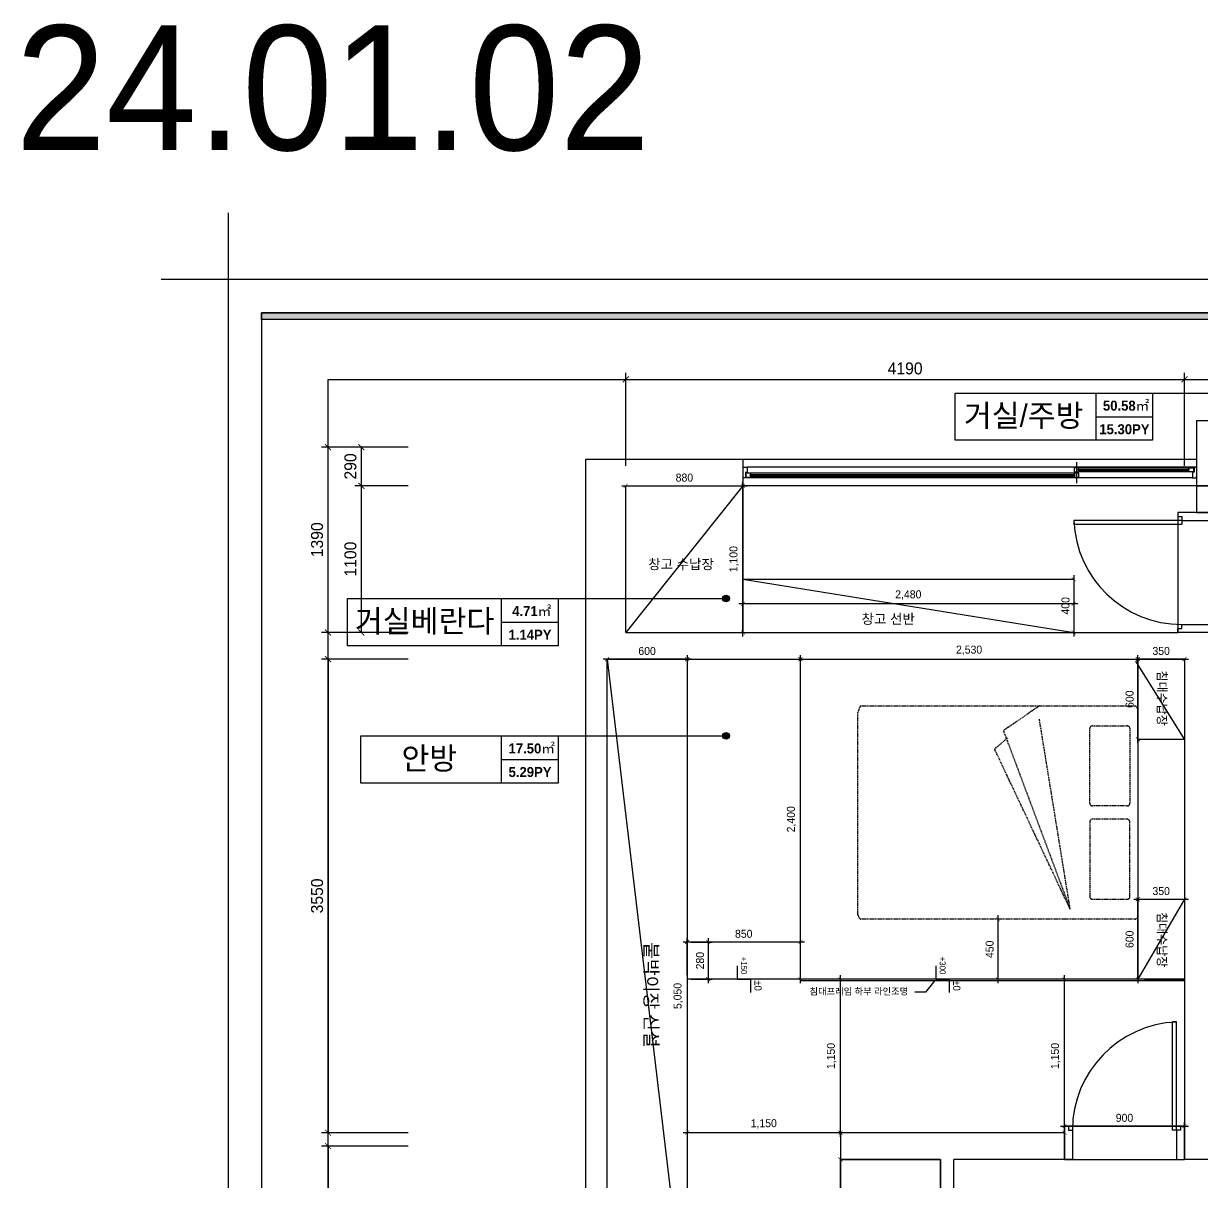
# Model space of a CAD drawing. Header units: millimetres. Extents: x -551172 to 232469, y -3435 to 261611.
# Drawn here: x 138586 to 147426, y 87283 to 95970 of the extents above; entities that cross this region are included whole.
import ezdxf
from ezdxf.enums import TextEntityAlignment as Align

# ---------------------------------------------------------------- set-up
doc = ezdxf.new("R2010")
doc.units = ezdxf.units.MM
doc.header["$LTSCALE"] = 10
doc.header["$PDMODE"] = 3
doc.linetypes.add('DH-HID2', pattern=[1.2, 0.8, -0.4])
doc.layers.get('DEFPOINTS').update_dxf_attribs({"color": 248})
for name, color, linetype in [('0-ELC TEXT', 7, 'Continuous'), ('03-TEXT', 3, 'Continuous'), ('06-FUR', 6, 'Continuous'), ('07-DIM WAL', 5, 'Continuous'), ('3.기호.계단선', 30, 'Continuous'), ('F-SYM', 7, 'Continuous'), ('FORM(YOURNAME)-11', 1, 'Continuous'), ('FU-FURM', 251, 'DH-HID2'), ('도면층2', 2, 'Continuous'), ('도면층4', 4, 'Continuous'), ('도면층5', 5, 'Continuous')]:
    doc.layers.add(name, color=color, linetype=linetype)
doc.styles.add('HY 울릉도 L', font='')
doc.styles.add('YOURNAME', font='HY울릉도M.TTF')
doc.styles.add('넥슨고딕', font='NEXONLv1GothicBold.ttf')
doc.styles.add('코레일둥고', font='Korail_Round_Gothic_Medium.ttf')
doc.styles.get('HY 울릉도 L').set_extended_font_data('HY울릉도L')
doc.dimstyles.new('30', dxfattribs={"dimscale": 30, "dimtxt": 2, "dimasz": 1, "dimexe": 1, "dimexo": 1, "dimgap": 1, "dimtad": 1, "dimdec": 0, "dimrnd": 0.05, "dimdsep": 46, "dimlunit": 6, "dimtxsty": 'HY 울릉도 L', "dimblk": 'ARCHTICK', "dimcen": 2.5, "dimdle": 1, "dimclrd": 133, "dimclre": 133, "dimclrt": 30, "dimadec": 0, "dimazin": 0, "dimtfac": 1, "dimtdec": 0, "dimtix": 1, "dimtmove": 2, "dimatfit": 3, "dimldrblk": 'ARCHTICK', "dimfxl": 1, "dimlwd": -1, "dimlwe": -1, "dimarcsym": 0})
doc.dimstyles.new('YOURNAME-50', dxfattribs={"dimscale": 50, "dimtxt": 1.8, "dimasz": 0.9, "dimexe": 1, "dimexo": 3, "dimgap": 0.7, "dimtad": 1, "dimdec": 0, "dimzin": 0, "dimdsep": 46, "dimtxsty": 'YOURNAME', "dimblk": 'ARCHTICK', "dimcen": 0, "dimclrd": 1, "dimclre": 1, "dimclrt": 7, "dimadec": 0, "dimazin": 0, "dimtfac": 1, "dimtdec": 0, "dimtix": 1, "dimtmove": 2, "dimatfit": 3, "dimldrblk": 'ARCHTICK', "dimfxl": 1, "dimtolj": 1, "dimtzin": 0, "dimarcsym": 0})

# ---------------------------------------------------------------- blocks, each defined once
blk = doc.blocks.new('FORM-PLAN')
at = {"layer": 'FORM(YOURNAME)-11'}
h = blk.add_hatch(color=256, dxfattribs=at)
h.dxf.hatch_style = 1
h.paths.add_polyline_path([(-71444, 55115), (10556, 55115), (10556, 54915), (-71444, 54915)])
h.paths.add_polyline_path([(-71444, -2085), (10556, -2085), (10556, -2285), (-71444, -2285)])
at = {"layer": 'DEFPOINTS', "color": 1}
blk.add_lwpolyline([(-72444, 58115), (-72444, 56115), (-74444, 56115)], dxfattribs=at)
at = {"layer": 'DEFPOINTS', "color": 158}
for points in [[(-71444, -2285), (10556, -2285), (10556, 55115), (-71444, 55115)], [(-69444, 53115), (-64, 53115), (-64, 1215), (-69444, 1215)]]:
    blk.add_lwpolyline(points, close=True, dxfattribs=at)
at = {"layer": 'FORM(YOURNAME)-11', "color": 250}
blk.add_lwpolyline([(-72444, -3285), (11556, -3285), (11556, 56115), (-72444, 56115)], close=True, dxfattribs=at)
at = {"layer": 'FORM(YOURNAME)-11'}
blk.add_lwpolyline([(-71444, 55115), (10556, 55115), (10556, 54915), (-71444, 54915)], close=True, dxfattribs=at)
at = {"layer": 'FORM(YOURNAME)-11', "color": 3, "style": 'YOURNAME'}
for tag, height, p in [('1', 450, (9905, 18188)), ('2', 450, (9905, 17544)), ('3', 450, (9905, 16257)), ('4', 450, (9905, 14326)), ('5', 515, (9905, 12009)), ('6', 515, (9905, 9757)), ('7', 515, (9905, 7504)), ('8', 515, (9905, 5252)), ('9', 515, (9905, 2999)), ('10', 515, (5655, 811)), ('11', 515, (9905, 747)), ('12', 515, (5655, -1441)), ('13', 515, (9905, -1441))]:
    blk.add_attdef(tag, text='', height=height, dxfattribs=at).set_placement(p, align=Align.MIDDLE_RIGHT)
blk = doc.blocks.new('_ArchTick')
at = {"color": 0, "linetype": 'ByBlock', "const_width": 0.15}
blk.add_lwpolyline([(-0.5, -0.5), (0.5, 0.5)], dxfattribs=at)
blk = doc.blocks.new('*D479')
at = {"layer": '07-DIM WAL', "color": 1, "lineweight": -2, "transparency": 16777216}
for p, q in [((143101.4, 92655.3), (143101.4, 93352.8)), ((147291.4, 92655.3), (147291.4, 93352.8)), ((143101.4, 93302.8), (147291.4, 93302.8))]:
    blk.add_line(p, q, dxfattribs=at)
at = {"layer": 'DEFPOINTS', "color": 0, "transparency": 16777216}
for p in [(147291.4, 93302.8), (143101.4, 92505.3), (147291.4, 92505.3)]:
    blk.add_point(p, dxfattribs=at)
at = {"layer": '07-DIM WAL', "color": 1, "lineweight": -2, "transparency": 16777216, "xscale": 45, "yscale": 45, "zscale": 45, "rotation": 180}
blk.add_blockref('_ArchTick', (143101.4, 93302.8), dxfattribs=at)
at = {"layer": '07-DIM WAL', "color": 1, "lineweight": -2, "transparency": 16777216, "xscale": 45, "yscale": 45, "zscale": 45}
blk.add_blockref('_ArchTick', (147291.4, 93302.8), dxfattribs=at)
at = {"layer": '07-DIM WAL', "color": 7, "transparency": 16777216, "insert": (145196.4, 93384.7), "char_height": 90, "attachment_point": 5, "style": 'YOURNAME'}
blk.add_mtext('\\A1;4190', dxfattribs=at)
blk = doc.blocks.new('*D482')
at = {"layer": '07-DIM WAL', "color": 1, "lineweight": -2, "transparency": 16777216}
for p, q in [((141468.9, 92795.3), (140818.9, 92795.3)), ((140868.9, 91405.3), (140868.9, 92795.3)), ((141468.9, 91405.3), (140818.9, 91405.3))]:
    blk.add_line(p, q, dxfattribs=at)
at = {"layer": 'DEFPOINTS', "color": 0, "transparency": 16777216}
for p in [(140868.9, 92795.3), (141618.9, 92795.3), (141618.9, 91405.3)]:
    blk.add_point(p, dxfattribs=at)
at = {"layer": '07-DIM WAL', "color": 1, "lineweight": -2, "transparency": 16777216, "xscale": 45, "yscale": 45, "zscale": 45}
for p, rotation in [((140868.9, 92795.3), 90), ((140868.9, 91405.3), 270)]:
    blk.add_blockref('_ArchTick', p, dxfattribs=dict(at, rotation=rotation))
at = {"layer": '07-DIM WAL', "color": 7, "transparency": 16777216, "insert": (140787, 92100.3), "char_height": 90, "attachment_point": 5, "rotation": 90, "style": 'YOURNAME'}
blk.add_mtext('\\A1;1390', dxfattribs=at)
blk = doc.blocks.new('*D483')
at = {"layer": '07-DIM WAL', "color": 1, "lineweight": -2, "transparency": 16777216}
for p, q in [((141468.9, 92505.3), (141068.9, 92505.3)), ((141118.9, 91405.3), (141118.9, 92505.3)), ((141468.9, 91405.3), (141068.9, 91405.3))]:
    blk.add_line(p, q, dxfattribs=at)
at = {"layer": 'DEFPOINTS', "color": 0, "transparency": 16777216}
for p in [(141118.9, 92505.3), (141618.9, 92505.3), (141618.9, 91405.3)]:
    blk.add_point(p, dxfattribs=at)
at = {"layer": '07-DIM WAL', "color": 1, "lineweight": -2, "transparency": 16777216, "xscale": 45, "yscale": 45, "zscale": 45}
for p, rotation in [((141118.9, 92505.3), 90), ((141118.9, 91405.3), 270)]:
    blk.add_blockref('_ArchTick', p, dxfattribs=dict(at, rotation=rotation))
at = {"layer": '07-DIM WAL', "color": 7, "transparency": 16777216, "insert": (141037.1, 91955.3), "char_height": 90, "attachment_point": 5, "rotation": 90, "style": 'YOURNAME'}
blk.add_mtext('\\A1;1100', dxfattribs=at)
blk = doc.blocks.new('*D484')
at = {"layer": '07-DIM WAL', "color": 1, "lineweight": -2, "transparency": 16777216}
for p, q in [((141468.9, 92795.3), (141068.9, 92795.3)), ((141118.9, 92505.3), (141118.9, 92795.3)), ((141468.9, 92505.3), (141068.9, 92505.3))]:
    blk.add_line(p, q, dxfattribs=at)
at = {"layer": 'DEFPOINTS', "color": 0, "transparency": 16777216}
for p in [(141118.9, 92795.3), (141618.9, 92795.3), (141618.9, 92505.3)]:
    blk.add_point(p, dxfattribs=at)
at = {"layer": '07-DIM WAL', "color": 1, "lineweight": -2, "transparency": 16777216, "xscale": 45, "yscale": 45, "zscale": 45}
for p, rotation in [((141118.9, 92795.3), 90), ((141118.9, 92505.3), 270)]:
    blk.add_blockref('_ArchTick', p, dxfattribs=dict(at, rotation=rotation))
at = {"layer": '07-DIM WAL', "color": 7, "transparency": 16777216, "insert": (141037, 92650.3), "char_height": 90, "attachment_point": 5, "rotation": 90, "style": 'YOURNAME'}
blk.add_mtext('\\A1;290', dxfattribs=at)
blk = doc.blocks.new('*D485')
at = {"layer": '07-DIM WAL', "color": 1, "lineweight": -2, "transparency": 16777216}
for p, q in [((141468.9, 91205.3), (140818.9, 91205.3)), ((140868.9, 91205.3), (140868.9, 87655.3)), ((141468.9, 87655.3), (140818.9, 87655.3))]:
    blk.add_line(p, q, dxfattribs=at)
at = {"layer": 'DEFPOINTS', "color": 0, "transparency": 16777216}
for p in [(141618.9, 91205.3), (140868.9, 87655.3), (141618.9, 87655.3)]:
    blk.add_point(p, dxfattribs=at)
at = {"layer": '07-DIM WAL', "color": 1, "lineweight": -2, "transparency": 16777216, "xscale": 45, "yscale": 45, "zscale": 45}
for p, rotation in [((140868.9, 91205.3), 90), ((140868.9, 87655.3), 270)]:
    blk.add_blockref('_ArchTick', p, dxfattribs=dict(at, rotation=rotation))
at = {"layer": '07-DIM WAL', "color": 7, "transparency": 16777216, "insert": (140787.1, 89430.3), "char_height": 90, "attachment_point": 5, "rotation": 90, "style": 'YOURNAME'}
blk.add_mtext('\\A1;3550', dxfattribs=at)
blk = doc.blocks.new('*D486')
at = {"layer": '07-DIM WAL', "color": 1, "lineweight": -2, "transparency": 16777216}
for p, q in [((141468.9, 87555.3), (140818.9, 87555.3)), ((140868.9, 87555.3), (140868.9, 86155.3)), ((141468.9, 86155.3), (140818.9, 86155.3))]:
    blk.add_line(p, q, dxfattribs=at)
at = {"layer": 'DEFPOINTS', "color": 0, "transparency": 16777216}
for p in [(141618.9, 87555.3), (140868.9, 86155.3), (141618.9, 86155.3)]:
    blk.add_point(p, dxfattribs=at)
at = {"layer": '07-DIM WAL', "color": 1, "lineweight": -2, "transparency": 16777216, "xscale": 45, "yscale": 45, "zscale": 45}
for p, rotation in [((140868.9, 87555.3), 90), ((140868.9, 86155.3), 270)]:
    blk.add_blockref('_ArchTick', p, dxfattribs=dict(at, rotation=rotation))
at = {"layer": '07-DIM WAL', "color": 7, "transparency": 16777216, "insert": (140787.1, 86855.3), "char_height": 90, "attachment_point": 5, "rotation": 90, "style": 'YOURNAME'}
blk.add_mtext('\\A1;1400', dxfattribs=at)
blk = doc.blocks.new('*D534')
at = {"layer": '06-FUR', "color": 133, "transparency": 16777216}
for p, q in [((144711.4, 87625.3), (144711.4, 88835.3)), ((144741.4, 88805.3), (144741.4, 88805.3)), ((144741.4, 87655.3), (144741.4, 87655.3))]:
    blk.add_line(p, q, dxfattribs=at)
at = {"layer": 'DEFPOINTS', "color": 0, "transparency": 16777216}
for p in [(144711.4, 88805.3), (144711.4, 88805.3), (144711.4, 87655.3)]:
    blk.add_point(p, dxfattribs=at)
at = {"layer": '06-FUR', "color": 133, "transparency": 16777216, "xscale": 30, "yscale": 30, "zscale": 30}
for p, rotation in [((144711.4, 88805.3), 90), ((144711.4, 87655.3), 270)]:
    blk.add_blockref('_ArchTick', p, dxfattribs=dict(at, rotation=rotation))
at = {"layer": '06-FUR', "color": 30, "transparency": 16777216, "insert": (144645.4, 88230.3), "char_height": 60, "attachment_point": 5, "rotation": 90, "style": 'HY 울릉도 L'}
blk.add_mtext('1,150', dxfattribs=at)
blk = doc.blocks.new('*D535')
at = {"layer": '06-FUR', "color": 133, "transparency": 16777216}
blk.add_line((144741.4, 87655.3), (143531.4, 87655.3), dxfattribs=at)
at = {"layer": 'DEFPOINTS', "color": 0, "transparency": 16777216}
for p in [(143561.4, 87655.3), (143561.4, 87655.3), (144711.4, 87655.3)]:
    blk.add_point(p, dxfattribs=at)
at = {"layer": '06-FUR', "color": 133, "transparency": 16777216, "xscale": 30, "yscale": 30, "zscale": 30, "rotation": 180}
blk.add_blockref('_ArchTick', (143561.4, 87655.3), dxfattribs=at)
at = {"layer": '06-FUR', "color": 133, "transparency": 16777216, "xscale": 30, "yscale": 30, "zscale": 30}
blk.add_blockref('_ArchTick', (144711.4, 87655.3), dxfattribs=at)
at = {"layer": '06-FUR', "color": 30, "transparency": 16777216, "insert": (144136.4, 87721.2), "char_height": 60, "attachment_point": 5, "style": 'HY 울릉도 L'}
blk.add_mtext('1,150', dxfattribs=at)
blk = doc.blocks.new('*D536')
at = {"layer": '06-FUR', "color": 133, "transparency": 16777216}
for p, q in [((145891.4, 89285.3), (145891.4, 88775.3)), ((145921.4, 89255.3), (145921.4, 89255.3)), ((146354.1, 88805.3), (145861.4, 88805.3))]:
    blk.add_line(p, q, dxfattribs=at)
at = {"layer": 'DEFPOINTS', "color": 0, "transparency": 16777216}
for p in [(145891.4, 89255.3), (145891.4, 88805.3), (146384.1, 88805.3)]:
    blk.add_point(p, dxfattribs=at)
at = {"layer": '06-FUR', "color": 133, "transparency": 16777216, "xscale": 30, "yscale": 30, "zscale": 30}
for p, rotation in [((145891.4, 89255.3), 90), ((145891.4, 88805.3), 270)]:
    blk.add_blockref('_ArchTick', p, dxfattribs=dict(at, rotation=rotation))
at = {"layer": '06-FUR', "color": 30, "transparency": 16777216, "insert": (145830.1, 89030.3), "char_height": 60, "attachment_point": 5, "rotation": 90, "style": 'HY 울릉도 L'}
blk.add_mtext('450', dxfattribs=at)
blk = doc.blocks.new('*D537')
at = {"layer": '06-FUR', "color": 133, "transparency": 16777216}
for p, q in [((146911.4, 89405.3), (147321.4, 89405.3)), ((146941.4, 89375.3), (146941.4, 89375.3))]:
    blk.add_line(p, q, dxfattribs=at)
at = {"layer": 'DEFPOINTS', "color": 0, "transparency": 16777216}
for p in [(146941.4, 89405.3), (147291.4, 89405.3), (147291.4, 89405.3)]:
    blk.add_point(p, dxfattribs=at)
at = {"layer": '06-FUR', "color": 133, "transparency": 16777216, "xscale": 30, "yscale": 30, "zscale": 30, "rotation": 180}
blk.add_blockref('_ArchTick', (146941.4, 89405.3), dxfattribs=at)
at = {"layer": '06-FUR', "color": 133, "transparency": 16777216, "xscale": 30, "yscale": 30, "zscale": 30}
blk.add_blockref('_ArchTick', (147291.4, 89405.3), dxfattribs=at)
at = {"layer": '06-FUR', "color": 30, "transparency": 16777216, "insert": (147116.4, 89466.6), "char_height": 60, "attachment_point": 5, "style": 'HY 울릉도 L'}
blk.add_mtext('350', dxfattribs=at)
blk = doc.blocks.new('*D538')
at = {"layer": '06-FUR', "color": 133, "transparency": 16777216}
for p, q in [((143561.4, 88835.3), (143561.4, 89115)), ((144411.4, 88835.3), (144411.4, 89115)), ((144441.4, 89085), (143531.4, 89085))]:
    blk.add_line(p, q, dxfattribs=at)
at = {"layer": 'DEFPOINTS', "color": 0, "transparency": 16777216}
for p in [(143561.4, 89085), (143561.4, 88805.3), (144411.4, 88805.3)]:
    blk.add_point(p, dxfattribs=at)
at = {"layer": '06-FUR', "color": 133, "transparency": 16777216, "xscale": 30, "yscale": 30, "zscale": 30, "rotation": 180}
blk.add_blockref('_ArchTick', (143561.4, 89085), dxfattribs=at)
at = {"layer": '06-FUR', "color": 133, "transparency": 16777216, "xscale": 30, "yscale": 30, "zscale": 30}
blk.add_blockref('_ArchTick', (144411.4, 89085), dxfattribs=at)
at = {"layer": '06-FUR', "color": 30, "transparency": 16777216, "insert": (143986.4, 89146.3), "char_height": 60, "attachment_point": 5, "style": 'HY 울릉도 L'}
blk.add_mtext('850', dxfattribs=at)
blk = doc.blocks.new('*D539')
at = {"layer": '06-FUR', "color": 133, "transparency": 16777216}
for p, q in [((146391.4, 87625.3), (146391.4, 88835.3)), ((146421.4, 88805.3), (146421.4, 88805.3)), ((146421.4, 87655.3), (146421.4, 87655.3))]:
    blk.add_line(p, q, dxfattribs=at)
at = {"layer": 'DEFPOINTS', "color": 0, "transparency": 16777216}
for p in [(146391.4, 88805.3), (146391.4, 88805.3), (146391.4, 87655.3)]:
    blk.add_point(p, dxfattribs=at)
at = {"layer": '06-FUR', "color": 133, "transparency": 16777216, "xscale": 30, "yscale": 30, "zscale": 30}
for p, rotation in [((146391.4, 88805.3), 90), ((146391.4, 87655.3), 270)]:
    blk.add_blockref('_ArchTick', p, dxfattribs=dict(at, rotation=rotation))
at = {"layer": '06-FUR', "color": 30, "transparency": 16777216, "insert": (146325.4, 88230.3), "char_height": 60, "attachment_point": 5, "rotation": 90, "style": 'HY 울릉도 L'}
blk.add_mtext('1,150', dxfattribs=at)
blk = doc.blocks.new('*D540')
at = {"layer": '06-FUR', "color": 133, "transparency": 16777216}
for p, q in [((146361.4, 87705.3), (147321.4, 87705.3)), ((147291.4, 87685.3), (147291.4, 87735.3))]:
    blk.add_line(p, q, dxfattribs=at)
at = {"layer": 'DEFPOINTS', "color": 0, "transparency": 16777216}
for p in [(146391.4, 87705.3), (147291.4, 87705.3), (147291.4, 87655.3)]:
    blk.add_point(p, dxfattribs=at)
at = {"layer": '06-FUR', "color": 133, "transparency": 16777216, "xscale": 30, "yscale": 30, "zscale": 30, "rotation": 180}
blk.add_blockref('_ArchTick', (146391.4, 87705.3), dxfattribs=at)
at = {"layer": '06-FUR', "color": 133, "transparency": 16777216, "xscale": 30, "yscale": 30, "zscale": 30}
blk.add_blockref('_ArchTick', (147291.4, 87705.3), dxfattribs=at)
at = {"layer": '06-FUR', "color": 30, "transparency": 16777216, "insert": (146841.4, 87766.6), "char_height": 60, "attachment_point": 5, "style": 'HY 울릉도 L'}
blk.add_mtext('900', dxfattribs=at)
blk = doc.blocks.new('*D542')
at = {"layer": '06-FUR', "color": 133, "transparency": 16777216}
blk.add_line((144411.4, 88775.3), (144411.4, 91235.3), dxfattribs=at)
at = {"layer": 'DEFPOINTS', "color": 0, "transparency": 16777216}
for p in [(144411.4, 91205.3), (144411.4, 91205.3), (144411.4, 88805.3)]:
    blk.add_point(p, dxfattribs=at)
at = {"layer": '06-FUR', "color": 133, "transparency": 16777216, "xscale": 30, "yscale": 30, "zscale": 30}
for p, rotation in [((144411.4, 91205.3), 90), ((144411.4, 88805.3), 270)]:
    blk.add_blockref('_ArchTick', p, dxfattribs=dict(at, rotation=rotation))
at = {"layer": '06-FUR', "color": 30, "transparency": 16777216, "insert": (144345.4, 90005.3), "char_height": 60, "attachment_point": 5, "rotation": 90, "style": 'HY 울릉도 L'}
blk.add_mtext('2,400', dxfattribs=at)
blk = doc.blocks.new('*D543')
at = {"layer": '06-FUR', "color": 133, "transparency": 16777216}
blk.add_line((144381.4, 91205.3), (146971.4, 91205.3), dxfattribs=at)
at = {"layer": 'DEFPOINTS', "color": 0, "transparency": 16777216}
for p in [(144411.4, 91205.3), (146941.4, 91205.3), (146941.4, 91205.3)]:
    blk.add_point(p, dxfattribs=at)
at = {"layer": '06-FUR', "color": 133, "transparency": 16777216, "xscale": 30, "yscale": 30, "zscale": 30, "rotation": 180}
blk.add_blockref('_ArchTick', (144411.4, 91205.3), dxfattribs=at)
at = {"layer": '06-FUR', "color": 133, "transparency": 16777216, "xscale": 30, "yscale": 30, "zscale": 30}
blk.add_blockref('_ArchTick', (146941.4, 91205.3), dxfattribs=at)
at = {"layer": '06-FUR', "color": 30, "transparency": 16777216, "insert": (145676.4, 91271.3), "char_height": 60, "attachment_point": 5, "style": 'HY 울릉도 L'}
blk.add_mtext('2,530', dxfattribs=at)
blk = doc.blocks.new('*D544')
at = {"layer": '06-FUR', "color": 133, "transparency": 16777216}
blk.add_line((146911.4, 91205.3), (147321.4, 91205.3), dxfattribs=at)
at = {"layer": 'DEFPOINTS', "color": 0, "transparency": 16777216}
for p in [(146941.4, 91205.3), (147291.4, 91205.3), (147291.4, 91205.3)]:
    blk.add_point(p, dxfattribs=at)
at = {"layer": '06-FUR', "color": 133, "transparency": 16777216, "xscale": 30, "yscale": 30, "zscale": 30, "rotation": 180}
blk.add_blockref('_ArchTick', (146941.4, 91205.3), dxfattribs=at)
at = {"layer": '06-FUR', "color": 133, "transparency": 16777216, "xscale": 30, "yscale": 30, "zscale": 30}
blk.add_blockref('_ArchTick', (147291.4, 91205.3), dxfattribs=at)
at = {"layer": '06-FUR', "color": 30, "transparency": 16777216, "insert": (147116.4, 91266.6), "char_height": 60, "attachment_point": 5, "style": 'HY 울릉도 L'}
blk.add_mtext('350', dxfattribs=at)
blk = doc.blocks.new('*D545')
at = {"layer": '06-FUR', "color": 133, "transparency": 16777216}
blk.add_line((143591.4, 91205.3), (142931.4, 91205.3), dxfattribs=at)
at = {"layer": 'DEFPOINTS', "color": 0, "transparency": 16777216}
for p in [(142961.4, 91205.3), (142961.4, 91205.3), (143561.4, 91205.3)]:
    blk.add_point(p, dxfattribs=at)
at = {"layer": '06-FUR', "color": 133, "transparency": 16777216, "xscale": 30, "yscale": 30, "zscale": 30, "rotation": 180}
blk.add_blockref('_ArchTick', (142961.4, 91205.3), dxfattribs=at)
at = {"layer": '06-FUR', "color": 133, "transparency": 16777216, "xscale": 30, "yscale": 30, "zscale": 30}
blk.add_blockref('_ArchTick', (143561.4, 91205.3), dxfattribs=at)
at = {"layer": '06-FUR', "color": 30, "transparency": 16777216, "insert": (143261.4, 91266.6), "char_height": 60, "attachment_point": 5, "style": 'HY 울릉도 L'}
blk.add_mtext('600', dxfattribs=at)
blk = doc.blocks.new('*D546')
at = {"layer": '06-FUR', "color": 133, "transparency": 16777216}
blk.add_line((143561.4, 91235.3), (143561.4, 86125.3), dxfattribs=at)
at = {"layer": 'DEFPOINTS', "color": 0, "transparency": 16777216}
for p in [(143561.4, 91205.3), (143561.4, 86155.3), (143561.4, 86155.3)]:
    blk.add_point(p, dxfattribs=at)
at = {"layer": '06-FUR', "color": 133, "transparency": 16777216, "xscale": 30, "yscale": 30, "zscale": 30}
for p, rotation in [((143561.4, 91205.3), 90), ((143561.4, 86155.3), 270)]:
    blk.add_blockref('_ArchTick', p, dxfattribs=dict(at, rotation=rotation))
at = {"layer": '06-FUR', "color": 30, "transparency": 16777216, "insert": (143495.4, 88680.3), "char_height": 60, "attachment_point": 5, "rotation": 90, "style": 'HY 울릉도 L'}
blk.add_mtext('5,050', dxfattribs=at)
blk = doc.blocks.new('*D560')
at = {"layer": '06-FUR', "color": 133, "transparency": 16777216}
for p, q in [((146941.4, 90575.3), (146941.4, 91235.3)), ((146971.4, 91205.3), (146971.4, 91205.3)), ((146971.4, 90605.3), (146971.4, 90605.3))]:
    blk.add_line(p, q, dxfattribs=at)
at = {"layer": 'DEFPOINTS', "color": 0, "transparency": 16777216}
for p in [(146941.4, 91205.3), (146941.4, 91205.3), (146941.4, 90605.3)]:
    blk.add_point(p, dxfattribs=at)
at = {"layer": '06-FUR', "color": 133, "transparency": 16777216, "xscale": 30, "yscale": 30, "zscale": 30}
for p, rotation in [((146941.4, 91205.3), 90), ((146941.4, 90605.3), 270)]:
    blk.add_blockref('_ArchTick', p, dxfattribs=dict(at, rotation=rotation))
at = {"layer": '06-FUR', "color": 30, "transparency": 16777216, "insert": (146880.1, 90905.3), "char_height": 60, "attachment_point": 5, "rotation": 90, "style": 'HY 울릉도 L'}
blk.add_mtext('600', dxfattribs=at)
blk = doc.blocks.new('*D561')
at = {"layer": '06-FUR', "color": 133, "transparency": 16777216}
blk.add_line((146941.4, 89435.3), (146941.4, 88775.3), dxfattribs=at)
at = {"layer": 'DEFPOINTS', "color": 0, "transparency": 16777216}
for p in [(146941.4, 89405.3), (146941.4, 88805.3), (146941.4, 88805.3)]:
    blk.add_point(p, dxfattribs=at)
at = {"layer": '06-FUR', "color": 133, "transparency": 16777216, "xscale": 30, "yscale": 30, "zscale": 30}
for p, rotation in [((146941.4, 89405.3), 90), ((146941.4, 88805.3), 270)]:
    blk.add_blockref('_ArchTick', p, dxfattribs=dict(at, rotation=rotation))
at = {"layer": '06-FUR', "color": 30, "transparency": 16777216, "insert": (146880.1, 89105.3), "char_height": 60, "attachment_point": 5, "rotation": 90, "style": 'HY 울릉도 L'}
blk.add_mtext('600', dxfattribs=at)
blk = doc.blocks.new('*D562')
at = {"layer": '06-FUR', "color": 133, "transparency": 16777216}
for p, q in [((143720, 89115), (143720, 88775.3)), ((143591.4, 89085), (143750, 89085)), ((143591.4, 88805.3), (143750, 88805.3))]:
    blk.add_line(p, q, dxfattribs=at)
at = {"layer": 'DEFPOINTS', "color": 0, "transparency": 16777216}
for p in [(143561.4, 89085), (143561.4, 88805.3), (143720, 88805.3)]:
    blk.add_point(p, dxfattribs=at)
at = {"layer": '06-FUR', "color": 133, "transparency": 16777216, "xscale": 30, "yscale": 30, "zscale": 30}
for p, rotation in [((143720, 89085), 90), ((143720, 88805.3), 270)]:
    blk.add_blockref('_ArchTick', p, dxfattribs=dict(at, rotation=rotation))
at = {"layer": '06-FUR', "color": 30, "transparency": 16777216, "insert": (143658.7, 88945.2), "char_height": 60, "attachment_point": 5, "rotation": 90, "style": 'HY 울릉도 L'}
blk.add_mtext('280', dxfattribs=at)
blk = doc.blocks.new('*D591')
at = {"layer": '06-FUR', "color": 133, "transparency": 16777216}
for p, q in [((143980.7, 91775.3), (143980.7, 91590)), ((146460.4, 91775.3), (146460.4, 91590)), ((146490.4, 91620), (143950.7, 91620))]:
    blk.add_line(p, q, dxfattribs=at)
at = {"layer": 'DEFPOINTS', "color": 0, "transparency": 16777216}
for p in [(143980.7, 91805.3), (146460.4, 91805.3), (143980.7, 91620)]:
    blk.add_point(p, dxfattribs=at)
at = {"layer": '06-FUR', "color": 133, "transparency": 16777216, "xscale": 30, "yscale": 30, "zscale": 30, "rotation": 180}
blk.add_blockref('_ArchTick', (143980.7, 91620), dxfattribs=at)
at = {"layer": '06-FUR', "color": 133, "transparency": 16777216, "xscale": 30, "yscale": 30, "zscale": 30}
blk.add_blockref('_ArchTick', (146460.4, 91620), dxfattribs=at)
at = {"layer": '06-FUR', "color": 30, "transparency": 16777216, "insert": (145220.5, 91685.9), "char_height": 60, "attachment_point": 5, "style": 'HY 울릉도 L'}
blk.add_mtext('2,480', dxfattribs=at)
blk = doc.blocks.new('*D592')
at = {"layer": '06-FUR', "color": 133, "transparency": 16777216}
blk.add_line((143980.7, 91375.3), (143980.7, 92535.3), dxfattribs=at)
at = {"layer": 'DEFPOINTS', "color": 0, "transparency": 16777216}
for p in [(143980.7, 92505.3), (143980.7, 92505.3), (143980.7, 91405.3)]:
    blk.add_point(p, dxfattribs=at)
at = {"layer": '06-FUR', "color": 133, "transparency": 16777216, "xscale": 30, "yscale": 30, "zscale": 30}
for p, rotation in [((143980.7, 92505.3), 90), ((143980.7, 91405.3), 270)]:
    blk.add_blockref('_ArchTick', p, dxfattribs=dict(at, rotation=rotation))
at = {"layer": '06-FUR', "color": 30, "transparency": 16777216, "insert": (143914.7, 91955.3), "char_height": 60, "attachment_point": 5, "rotation": 90, "style": 'HY 울릉도 L'}
blk.add_mtext('1,100', dxfattribs=at)
blk = doc.blocks.new('*D593')
at = {"layer": '06-FUR', "color": 133, "transparency": 16777216}
for p, q in [((143071.4, 92505), (144011.4, 92505)), ((143101.4, 92475.3), (143101.4, 92475)), ((143981.4, 92475.3), (143981.4, 92475))]:
    blk.add_line(p, q, dxfattribs=at)
at = {"layer": 'DEFPOINTS', "color": 0, "transparency": 16777216}
for p in [(143101.4, 92505.3), (143981.4, 92505.3), (143981.4, 92505)]:
    blk.add_point(p, dxfattribs=at)
at = {"layer": '06-FUR', "color": 133, "transparency": 16777216, "xscale": 30, "yscale": 30, "zscale": 30, "rotation": 180}
blk.add_blockref('_ArchTick', (143101.4, 92505), dxfattribs=at)
at = {"layer": '06-FUR', "color": 133, "transparency": 16777216, "xscale": 30, "yscale": 30, "zscale": 30}
blk.add_blockref('_ArchTick', (143981.4, 92505), dxfattribs=at)
at = {"layer": '06-FUR', "color": 30, "transparency": 16777216, "insert": (143541.4, 92566.3), "char_height": 60, "attachment_point": 5, "style": 'HY 울릉도 L'}
blk.add_mtext('880', dxfattribs=at)
blk = doc.blocks.new('*D594')
at = {"layer": '06-FUR', "color": 133, "transparency": 16777216}
blk.add_line((146460.4, 91835.3), (146460.4, 91375.3), dxfattribs=at)
at = {"layer": 'DEFPOINTS', "color": 0, "transparency": 16777216}
for p in [(146460.4, 91805.3), (146460.4, 91405.3), (146460.4, 91405.3)]:
    blk.add_point(p, dxfattribs=at)
at = {"layer": '06-FUR', "color": 133, "transparency": 16777216, "xscale": 30, "yscale": 30, "zscale": 30}
for p, rotation in [((146460.4, 91805.3), 90), ((146460.4, 91405.3), 270)]:
    blk.add_blockref('_ArchTick', p, dxfattribs=dict(at, rotation=rotation))
at = {"layer": '06-FUR', "color": 30, "transparency": 16777216, "insert": (146399.1, 91605.3), "char_height": 60, "attachment_point": 5, "rotation": 90, "style": 'HY 울릉도 L'}
blk.add_mtext('400', dxfattribs=at)
blk = doc.blocks.new('*D603')
at = {"layer": '06-FUR', "color": 133, "transparency": 16777216}
blk.add_line((144711.4, 87485.3), (144711.4, 86125.3), dxfattribs=at)
at = {"layer": 'DEFPOINTS', "color": 0, "transparency": 16777216}
for p in [(144711.4, 87455.3), (144711.4, 86155.3), (144711.4, 86155.3)]:
    blk.add_point(p, dxfattribs=at)
at = {"layer": '06-FUR', "color": 133, "transparency": 16777216, "xscale": 30, "yscale": 30, "zscale": 30}
for p, rotation in [((144711.4, 87455.3), 90), ((144711.4, 86155.3), 270)]:
    blk.add_blockref('_ArchTick', p, dxfattribs=dict(at, rotation=rotation))
at = {"layer": '06-FUR', "color": 30, "transparency": 16777216, "insert": (144645.4, 86805.3), "char_height": 60, "attachment_point": 5, "rotation": 90, "style": 'HY 울릉도 L'}
blk.add_mtext('1,300', dxfattribs=at)

msp = doc.modelspace()

# ---------------------------------------------------------------- hatches: boundary and pattern name
at = {"layer": '0-ELC TEXT'}
h = msp.add_hatch(color=256, dxfattribs=at)
h.dxf.hatch_style = 1
edge = h.paths.add_edge_path()
edge.add_arc((143853.4, 91659.7), 25, 180, 540, ccw=False)
h = msp.add_hatch(color=256, dxfattribs=at)
h.dxf.hatch_style = 1
edge = h.paths.add_edge_path()
edge.add_arc((143853.4, 90630.5), 25, 180, 540, ccw=False)

# ---------------------------------------------------------------- linework, layer by layer
for p, q in [((146628.1, 92846.5), (146628.1, 93200.3)), ((146628.1, 93023.4), (147052.8, 93023.4)), ((142171, 91305.9), (142171, 91659.7)), ((142595.7, 91659.7), (143853.4, 91659.7)), ((142171, 91482.8), (142595.7, 91482.8)), ((142171, 90276.7), (142171, 90630.5)), ((142595.7, 90630.5), (143853.4, 90630.5)), ((142171, 90453.6), (142595.7, 90453.6))]:
    msp.add_line(p, q, dxfattribs=at)
for points in [[(145570.9, 93200.3), (147052.8, 93200.3), (147052.8, 92846.5), (145570.9, 92846.5)], [(141013.8, 91659.7), (142595.7, 91659.7), (142595.7, 91305.9), (141013.8, 91305.9)], [(141113.8, 90630.5), (142595.7, 90630.5), (142595.7, 90276.7), (141113.8, 90276.7)]]:
    msp.add_lwpolyline(points, close=True, dxfattribs=at)
msp.add_lwpolyline([(147052.8, 93200.3), (147985.8, 93200.3), (147985.8, 92553.9)], dxfattribs=at)
for centre in [(143853.4, 91659.7), (143853.4, 90630.5)]:
    msp.add_circle(centre, 25, dxfattribs=at)
at = {"layer": '06-FUR'}
for p, q in [((143101.4, 92505.3), (143980.7, 92505.3)), ((143980.7, 92505.3), (143101.4, 91405.3)), ((143980.7, 92505.3), (143980.7, 91405.3)), ((143980.7, 91405.3), (143980.7, 91805.3)), ((143980.7, 91805.3), (146460.4, 91805.3)), ((143980.7, 91805.3), (146460.4, 91405.3)), ((146460.4, 91805.3), (146460.4, 91405.3)), ((142961.4, 91205.3), (143561.4, 86155.3)), ((147291.4, 90605.3), (146926.4, 91190.3)), ((147291.4, 91205.3), (146941.4, 91205.3)), ((146941.4, 91205.3), (146941.4, 88805.3)), ((146941.4, 90605.3), (147291.4, 90605.3)), ((146941.4, 88805.3), (146941.4, 89405.3)), ((146941.4, 89405.3), (147291.4, 89405.3)), ((147291.4, 89405.3), (146941.4, 88805.3)), ((144411.4, 89085), (143561.4, 89085)), ((144411.4, 88805.3), (144411.4, 89085)), ((144411.4, 88805.3), (143561.4, 88805.3)), ((147291.4, 88805.3), (144411.4, 88805.3)), ((147291.4, 88805.3), (144471.4, 88805.3)), ((146991.4, 88805.3), (147291.4, 88805.3))]:
    msp.add_line(p, q, dxfattribs=at)
at = {"layer": '06-FUR', "color": 41, "true_color": 0xf4ee51}
for p, q in [((145418.4, 88795.3), (145350, 88710)), ((145350, 88710), (145270, 88710))]:
    msp.add_line(p, q, dxfattribs=at)
at = {"layer": '06-FUR'}
for points in [[(143561.4, 86155.3), (142961.4, 86155.3), (142961.4, 91205.3), (143561.4, 91205.3)], [(144711.4, 87455.3), (145461.4, 87455.3), (145461.4, 86155.3), (144711.4, 86155.3)]]:
    msp.add_lwpolyline(points, close=True, dxfattribs=at)
at = {"layer": '06-FUR', "color": 41, "true_color": 0xf4ee51, "const_width": 10}
msp.add_lwpolyline([(147291.4, 88795.3), (144410, 88795.3)], dxfattribs=at)
at = {"layer": '06-FUR'}
msp.add_lwpolyline([(147291.4, 88805.3, 2, 1.455191522836685e-11, 0), (147291.4, 88805.3, 1.455191522836685e-11, 1.455191522836685e-11, 0)], format="xyseb", dxfattribs=at)
at = {"layer": '3.기호.계단선'}
for points in [[(143936.4, 88905.3), (143936.4, 88805.3), (144036.4, 88805.3), (144036.4, 88705.3)], [(145426.4, 88905.3), (145426.4, 88805.3), (145526.4, 88805.3), (145526.4, 88705.3)]]:
    msp.add_lwpolyline(points, dxfattribs=at)
at = {"layer": 'FU-FURM'}
for p, q in [((146203.4, 90855.3), (145933.4, 90669.3)), ((146434.8, 89330.3), (146203.4, 90755.3)), ((145867.4, 90531.3), (145963.4, 90615.3)), ((145933.4, 90669.3), (146434.8, 89330.3)), ((146434.8, 89330.3), (145867.4, 90531.3))]:
    msp.add_line(p, q, dxfattribs=at)
for points in [[(144841.4, 89290), (144841.4, 90806.7, -0.034141), (144861.4, 90855.3), (146921.4, 90855.3, -0.218769), (146941.4, 90830), (146941.4, 89270, -0.111477), (146921.4, 89255.3), (144861.4, 89255.3, -0.126594)], [(146581.4, 90125.3), (146581.4, 90685.3, -0.414214), (146601.4, 90705.3), (146861.4, 90705.3, -0.414214), (146881.4, 90685.3), (146881.4, 90125.3, -0.414214), (146861.4, 90105.3), (146601.4, 90105.3, -0.414214)], [(146581.4, 89985.3), (146581.4, 89425.3, 0.414214), (146601.4, 89405.3), (146861.4, 89405.3, 0.414214), (146881.4, 89425.3), (146881.4, 89985.3, 0.414214), (146861.4, 90005.3), (146601.4, 90005.3, 0.414214)]]:
    msp.add_lwpolyline(points, format="xyb", close=True, dxfattribs=at)
at = {"layer": '도면층2'}
for p, q in [((147381.4, 92995.3), (147491.4, 92995.3)), ((147381.4, 92995.3), (147381.4, 92505.3)), ((142801.4, 83325.3), (142801.4, 92705.3)), ((142801.4, 92705.3), (143981.4, 92705.3)), ((143981.4, 92505.3), (143981.4, 92705.3)), ((143101.4, 91405.3), (143101.4, 92505.3)), ((143101.4, 92505.3), (143981.4, 92505.3)), ((147380.6, 92505.3), (147491.4, 92505.3)), ((143101.4, 91405.3), (147241.4, 91405.3)), ((142961.4, 91205.3), (147291.4, 91205.3)), ((142961.4, 86155.3), (142961.4, 91205.3)), ((147291.4, 91205.3), (147291.4, 87655.3)), ((146391.4, 87655.3), (144711.4, 87655.3)), ((144711.4, 87655.3), (144711.4, 87455.3)), ((146391.4, 87655.3), (146391.4, 87455.3)), ((147291.4, 87655.3), (147291.4, 87455.3)), ((145461.4, 87455.3), (144711.4, 87455.3)), ((145461.4, 86155.3), (145461.4, 87455.3)), ((145561.4, 86055.3), (145561.4, 87455.3)), ((146391.4, 87455.3), (145561.4, 87455.3)), ((147491.4, 87455.3), (147291.4, 87455.3))]:
    msp.add_line(p, q, dxfattribs=at)
msp.add_lwpolyline([(147491.4, 92505.3), (147380.6, 92505.3), (147380.6, 92305.3), (147491.4, 92305.3)], close=True, dxfattribs=at)
at = {"layer": '도면층4'}
for p, q in [((147363.2, 92645.3), (144011.4, 92645.3)), ((146481.4, 92681.4), (146481.4, 92524.4)), ((147350.6, 92565.3), (143998.8, 92565.3)), ((146463.8, 92600), (144040.1, 92600)), ((146463.8, 92570), (144040.1, 92570)), ((147321.5, 92640.3), (146498.9, 92640.3)), ((147321.5, 92610.3), (146498.9, 92610.3)), ((147350.6, 92604.2), (147350.6, 92606.3)), ((147241.4, 92305.3), (147241.4, 91405.3)), ((147271.4, 92245.3), (146461.4, 92245.3)), ((146461.4, 92245.3), (146461.4, 92215.3)), ((147271.4, 92215.3), (146461.9, 92215.3)), ((147271.4, 92245.3), (147271.4, 92215.3)), ((147231.4, 88485.3), (147201.4, 88485.3)), ((147201.4, 87675.3), (147201.4, 88484.7)), ((147231.4, 87675.3), (147231.4, 88485.3)), ((147291.4, 87705.3), (146391.4, 87705.3)), ((146391.4, 87705.3), (146391.4, 87455.3)), ((147291.4, 87455.3), (147291.4, 87705.3)), ((147291.4, 87705.3), (147291.4, 87455.3)), ((147231.4, 87675.3), (147201.4, 87675.3)), ((146391.4, 87455.3), (147291.4, 87455.3))]:
    msp.add_line(p, q, dxfattribs=at)
for points in [[(143981.4, 92705.3), (147380.6, 92705.3), (147380.6, 92505.3), (143981.4, 92505.3)], [(144040.1, 92590), (144040.1, 92600), (144002.1, 92600), (144002.1, 92570), (144040.1, 92570), (144040.1, 92580), (144034.5, 92581.8), (144034.5, 92588.2)], [(144036.6, 92583), (146467.3, 92583), (146467.3, 92587), (144036.6, 92587)], [(146463.8, 92570), (146498.8, 92570), (146498.8, 92600), (146463.8, 92600), (146463.8, 92590), (146469.4, 92588.2), (146469.4, 92581.8), (146463.8, 92580)], [(146493.3, 92628.6), (146498.9, 92630.3), (146498.9, 92640.3), (146463.9, 92640.3), (146463.9, 92610.3), (146498.9, 92610.3), (146498.9, 92620.3), (146493.3, 92622.1)], [(147327.1, 92628.6), (147321.5, 92630.3), (147321.5, 92640.3), (147359.5, 92640.3), (147359.5, 92610.3), (147321.5, 92610.3), (147321.5, 92620.3), (147327.1, 92622.1)]]:
    msp.add_lwpolyline(points, close=True, dxfattribs=at)
for points in [[(143981.4, 92636.2), (143981.4, 92645.3), (144011.4, 92645.3), (144011.4, 92604.2), (143998.8, 92604.2), (143998.8, 92565.3), (143981.4, 92565.3), (143981.4, 92574.2)], [(147380.6, 92636.3), (147380.6, 92645.3), (147363.2, 92645.3), (147363.2, 92606.3), (147350.6, 92606.3), (147350.6, 92565.3), (147380.6, 92565.3), (147380.6, 92574.3)], [(144040.1, 92590.8), (144042.8, 92589.4), (144043.4, 92588.4), (144043.9, 92587)], [(144040.1, 92579.2), (144042.8, 92580.6), (144043.4, 92581.6), (144043.9, 92583)], [(146463.8, 92590.8), (146461.1, 92589.4), (146460.6, 92588.4), (146460, 92587)], [(146463.8, 92579.2), (146461.1, 92580.6), (146460.6, 92581.6), (146460, 92583)], [(146495.4, 92623.3), (147325, 92623.3), (147325, 92627.3), (146495.4, 92627.3), (146495.4, 92623.3), (146495.4, 92627.3)], [(146498.9, 92631.1), (146501.6, 92629.8), (146502.2, 92628.8), (146502.7, 92627.3)], [(146498.9, 92619.6), (146501.6, 92620.9), (146502.2, 92621.9), (146502.7, 92623.3)], [(147321.5, 92631.1), (147318.8, 92629.8), (147318.3, 92628.8), (147317.7, 92627.3)], [(147321.5, 92619.6), (147318.8, 92620.9), (147318.3, 92621.9), (147317.7, 92623.3)], [(147241.4, 92305.3), (147241.4, 92275.3), (147271.4, 92275.3), (147271.4, 92245.3), (147511.4, 92245.3), (147511.4, 92275.3), (147541.4, 92275.3), (147541.4, 92305.3), (147241.4, 92305.3)], [(147241.4, 91405.3), (147241.4, 91435.3), (147271.4, 91435.3), (147271.4, 91465.3), (147511.4, 91465.3), (147511.4, 91435.3), (147541.4, 91435.3), (147541.4, 91405.3), (147241.4, 91405.3)], [(146391.4, 87705.3), (146421.4, 87705.3), (146421.4, 87675.3), (146451.4, 87675.3), (146451.4, 87455.3), (146421.4, 87455.3), (146421.4, 87455.3), (146391.4, 87455.3), (146391.4, 87705.3)], [(147291.4, 87705.3), (147261.4, 87705.3), (147261.4, 87675.3), (147231.4, 87675.3), (147231.4, 87455.3), (147261.4, 87455.3), (147261.4, 87455.3), (147291.4, 87455.3), (147291.4, 87705.3)]]:
    msp.add_lwpolyline(points, dxfattribs=at)
at = {"layer": '도면층5'}
for centre, start, end in [((147271.4, 92275.3), 182.12255, 270), ((147261.4, 87675.3), 92.12255, 180)]:
    msp.add_arc(centre, 810, start, end, dxfattribs=at)

# ---------------------------------------------------------------- block references
at = {"layer": 'F-SYM', "xscale": 0.2500000000000001, "yscale": 0.2500000000000001, "zscale": 0.2500000000000001}
msp.add_blockref('FORM-PLAN', (158229.9, 80024), dxfattribs=at)

# ---------------------------------------------------------------- texts
at = {"layer": '0-ELC TEXT', "style": '코레일둥고'}
for s, p in [('창고 수납장', (143270, 91880)), ('창고 선반', (144870, 91470))]:
    msp.add_text(s, height=74.21, dxfattribs=at).set_placement(p)
for s, height, p in [('침대수납장', 66, (147090, 91120)), ('침대수납장', 66, (147090, 89309.1)), ('붙박이장 신설', 100, (143243, 89083.1))]:
    msp.add_text(s, height=height, rotation=270, dxfattribs=at).set_placement(p)
at = {"layer": '03-TEXT'}
for s, height, style, p in [('24.01.02', 934.9, '코레일둥고', (140904.7, 95021.5)), ('거실/주방', 166.67, '코레일둥고', (146085.6, 92948)), ('50.58㎡', 75, '넥슨고딕', (146853.8, 93068.5)), ('15.30PY', 75, '넥슨고딕', (146841, 92891.6)), ('거실베란다', 166.67, '코레일둥고', (141593.2, 91407.4)), ('4.71㎡', 75, '넥슨고딕', (142396.7, 91527.9)), ('1.14PY', 75, '넥슨고딕', (142383.9, 91351)), ('안방', 166.67, '코레일둥고', (141628.5, 90378.2)), ('17.50㎡', 75, '넥슨고딕', (142396.7, 90498.7)), ('5.29PY', 75, '넥슨고딕', (142383.9, 90321.8))]:
    msp.add_text(s, height=height, dxfattribs=dict(at, style=style)).set_placement(p, align=Align.CENTER)
at = {"layer": '06-FUR', "color": 41, "true_color": 0xf4ee51, "style": '코레일둥고'}
msp.add_text('침대프레임 하부 라인조명', height=49.615, dxfattribs=at).set_placement((144480, 88690))
at = {"layer": '3.기호.계단선', "style": '코레일둥고'}
for s, height, p in [('+150', 45.23, (143965.2, 88975.4)), ('+300', 45.23, (145455.2, 88975.4)), ('±0', 53.94, (144066.6, 88797.1)), ('±0', 53.94, (145556.6, 88797.1))]:
    msp.add_text(s, height=height, rotation=270, dxfattribs=at).set_placement(p)

# ---------------------------------------------------------------- dimensions: what is measured, and where the dimension line sits
at = {"layer": '06-FUR'}
for base, p1, p2, picture, middle in [((143981.4, 92505), (143101.4, 92505.3), (143981.4, 92505.3), '*D593', (143541.4, 92566.3)), ((143980.7, 91620), (146460.4, 91805.3), (143980.7, 91805.3), '*D591', (145220.5, 91685.9)), ((142961.4, 91205.3), (143561.4, 91205.3), (142961.4, 91205.3), '*D545', (143261.4, 91266.6)), ((146941.4, 91205.3), (144411.4, 91205.3), (146941.4, 91205.3), '*D543', (145676.4, 91271.3)), ((147291.4, 91205.3), (146941.4, 91205.3), (147291.4, 91205.3), '*D544', (147116.4, 91266.6)), ((147291.4, 89405.3), (146941.4, 89405.3), (147291.4, 89405.3), '*D537', (147116.4, 89466.6)), ((143561.4, 89085), (144411.4, 88805.3), (143561.4, 88805.3), '*D538', (143986.4, 89146.3)), ((147291.4, 87705.3), (146391.4, 87705.3), (147291.4, 87655.3), '*D540', (146841.4, 87766.6)), ((143561.4, 87655.3), (144711.4, 87655.3), (143561.4, 87655.3), '*D535', (144136.4, 87721.2))]:
    dim = msp.add_linear_dim(base=base, p1=p1, p2=p2, dimstyle='30', override={"dimfxl": 1.25}, dxfattribs=at)
    dim.commit()
    dim.dimension.update_dxf_attribs({"geometry": picture, "text_midpoint": middle})
for base, p1, p2, picture, middle in [((143980.7, 92505.3), (143980.7, 91405.3), (143980.7, 92505.3), '*D592', (143914.7, 91955.3)), ((146460.4, 91405.3), (146460.4, 91805.3), (146460.4, 91405.3), '*D594', (146399.1, 91605.3)), ((143561.4, 86155.3), (143561.4, 91205.3), (143561.4, 86155.3), '*D546', (143495.4, 88680.3)), ((144411.4, 91205.3), (144411.4, 88805.3), (144411.4, 91205.3), '*D542', (144345.4, 90005.3)), ((146941.4, 91205.3), (146941.4, 90605.3), (146941.4, 91205.3), '*D560', (146880.1, 90905.3)), ((146941.4, 88805.3), (146941.4, 89405.3), (146941.4, 88805.3), '*D561', (146880.1, 89105.3)), ((145891.4, 88805.3), (145891.4, 89255.3), (146384.1, 88805.3), '*D536', (145830.1, 89030.3)), ((143720, 88805.3), (143561.4, 89085), (143561.4, 88805.3), '*D562', (143658.7, 88945.2)), ((144711.4, 88805.3), (144711.4, 87655.3), (144711.4, 88805.3), '*D534', (144645.4, 88230.3)), ((146391.4, 88805.3), (146391.4, 87655.3), (146391.4, 88805.3), '*D539', (146325.4, 88230.3)), ((144711.4, 86155.3), (144711.4, 87455.3), (144711.4, 86155.3), '*D603', (144645.4, 86805.3))]:
    dim = msp.add_linear_dim(base=base, p1=p1, p2=p2, angle=90, dimstyle='30', override={"dimfxl": 1.25}, dxfattribs=at)
    dim.commit()
    dim.dimension.update_dxf_attribs({"geometry": picture, "text_midpoint": middle})
at = {"layer": '07-DIM WAL'}
for base, p1, p2, angle, picture, middle in [((147291.4, 93302.8), (143101.4, 92505.3), (147291.4, 92505.3), 180, '*D479', (145196.4, 93384.7)), ((140868.9, 92795.3), (141618.9, 91405.3), (141618.9, 92795.3), 90, '*D482', (140787, 92100.3)), ((141118.9, 92795.3), (141618.9, 92505.3), (141618.9, 92795.3), 90, '*D484', (141037, 92650.3)), ((141118.9, 92505.3), (141618.9, 91405.3), (141618.9, 92505.3), 90, '*D483', (141037.1, 91955.3)), ((140868.9, 87655.3), (141618.9, 91205.3), (141618.9, 87655.3), 90, '*D485', (140787.1, 89430.3)), ((140868.9, 86155.3), (141618.9, 87555.3), (141618.9, 86155.3), 90, '*D486', (140787.1, 86855.3))]:
    dim = msp.add_linear_dim(base=base, p1=p1, p2=p2, angle=angle, dimstyle='YOURNAME-50', dxfattribs=at)
    dim.commit()
    dim.dimension.update_dxf_attribs({"geometry": picture, "text_midpoint": middle})

doc.saveas('drawing.dxf')
